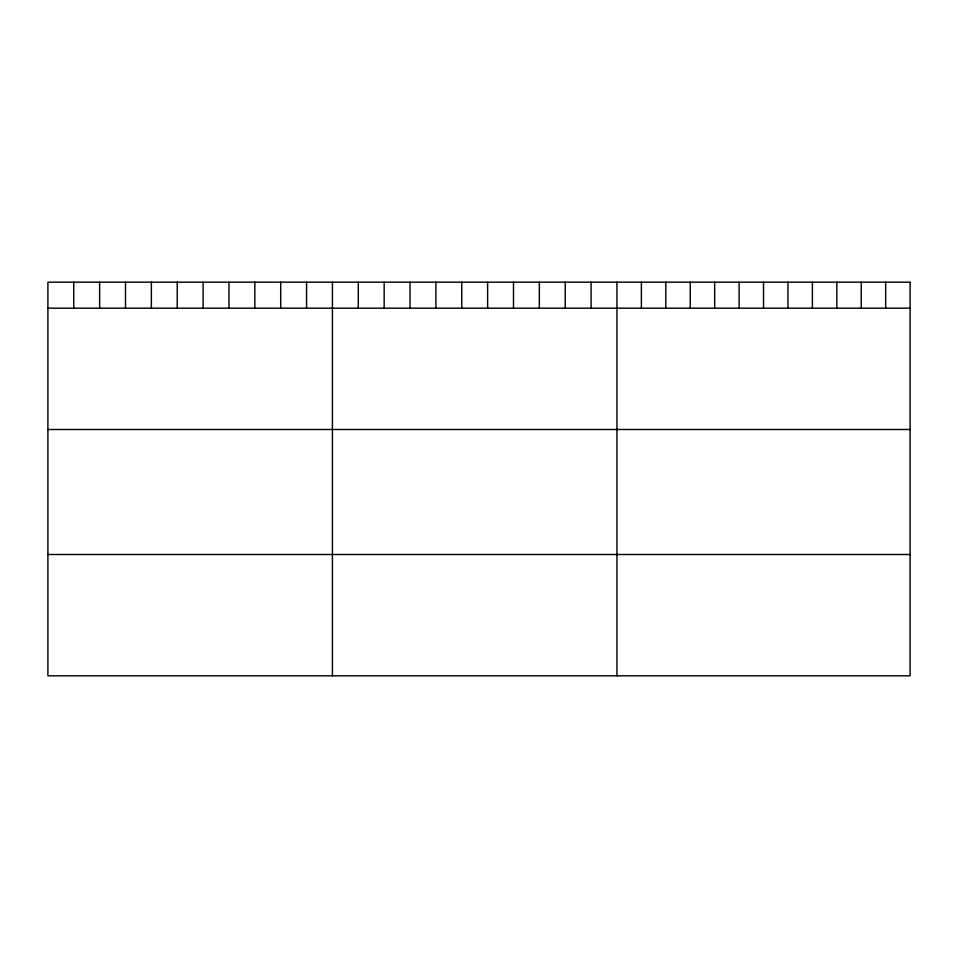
<?xml version="1.0" encoding="UTF-8"?>
<svg xmlns="http://www.w3.org/2000/svg" width="958" height="958" viewBox="0 0 958 958"><rect width="100%" height="100%" fill="white"/><g stroke="black" fill="none" stroke-linecap="round" stroke-linejoin="round"><path stroke-width="1.44" d="M47.9 308.177L910.1 308.177M47.9 429.495L910.1 429.495M47.9 554.502L910.1 554.502M885.671 282.179L885.671 308.177M861.242 282.179L861.242 308.177M836.813 282.179L836.813 308.177M812.384 282.179L812.384 308.177M787.955 282.179L787.955 308.177M763.526 282.179L763.526 308.177M739.097 282.179L739.097 308.177M714.668 282.179L714.668 308.177M690.239 282.179L690.239 308.177M665.81 282.179L665.81 308.177M641.381 282.179L641.381 308.177M616.952 282.179L616.952 675.821M591.086 282.179L591.086 308.177M565.22 282.179L565.22 308.177M539.354 282.179L539.354 308.177M513.488 282.179L513.488 308.177M487.622 282.179L487.622 308.177M461.756 282.179L461.756 308.177M435.89 282.179L435.89 308.177M410.024 282.179L410.024 308.177M384.158 282.179L384.158 308.177M358.292 282.179L358.292 308.177M332.426 282.179L332.426 675.821M306.56 282.179L306.56 308.177M280.694 282.179L280.694 308.177M254.828 282.179L254.828 308.177M228.962 282.179L228.962 308.177M203.096 282.179L203.096 308.177M177.23 282.179L177.23 308.177M151.364 282.179L151.364 308.177M125.498 282.179L125.498 308.177M99.632 282.179L99.632 308.177M73.766 282.179L73.766 308.177M910.1 282.179L47.9 282.179L47.9 675.821L910.1 675.821L910.1 282.179"/></g></svg>
